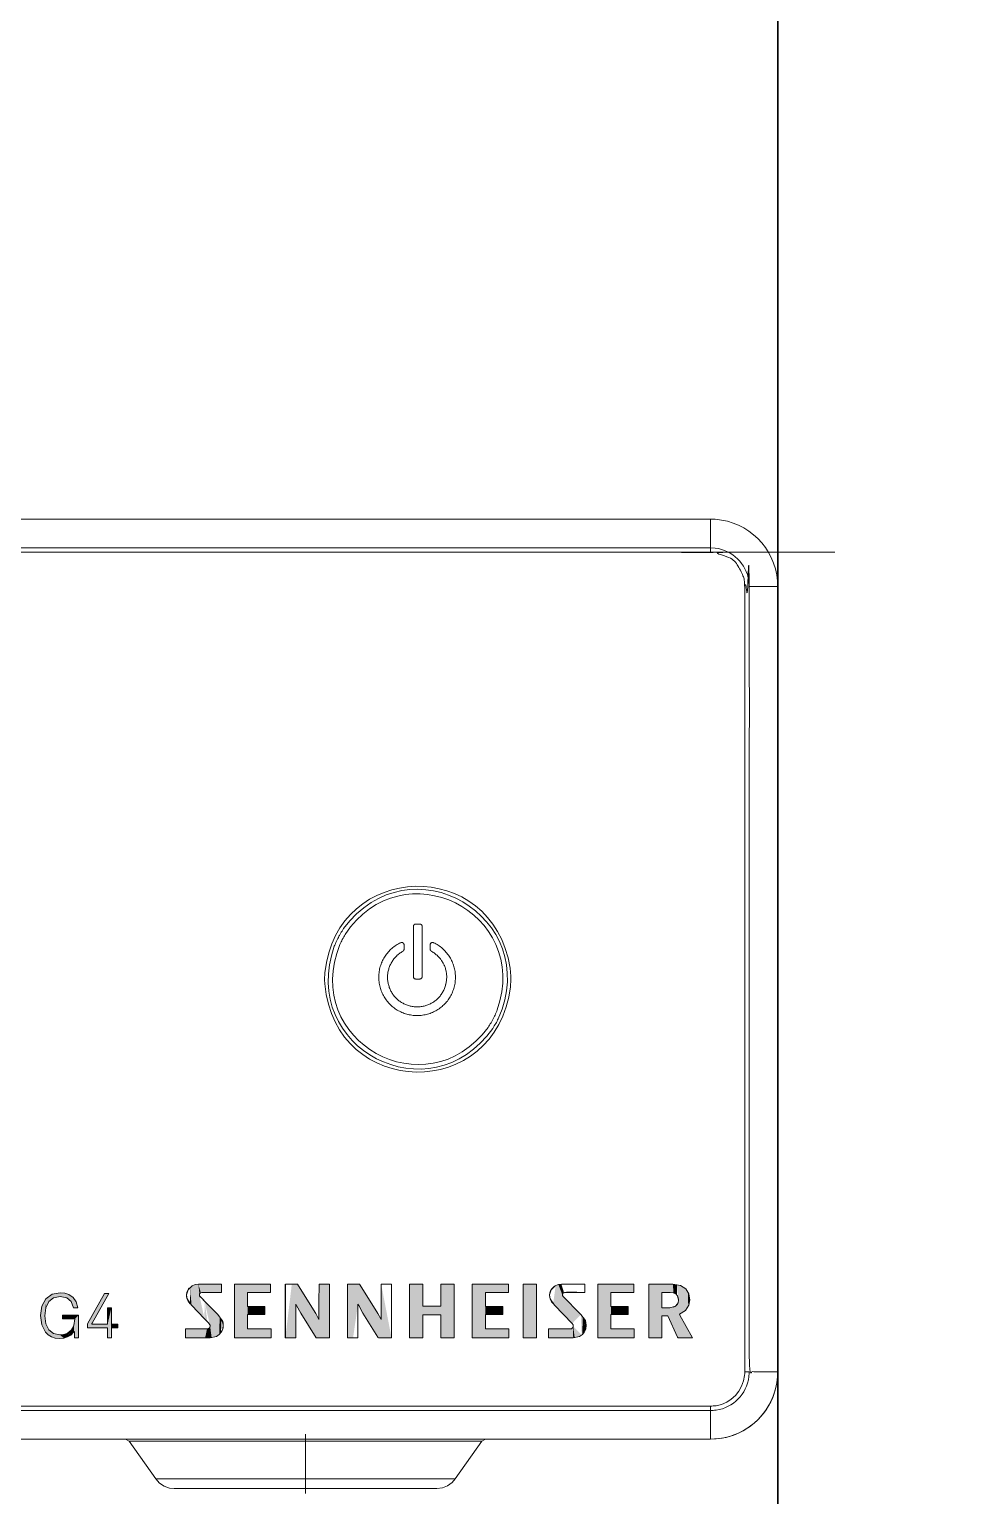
# Model space of a CAD drawing. Header units: millimetres. Extents: x -12727 to 3737, y -1743 to 2772.
# Drawn here: x 802.5 to 843.7, y 723.3 to 788.6 of the extents above; entities that cross this region are included whole.
import ezdxf
from ezdxf.enums import TextEntityAlignment as Align

# ---------------------------------------------------------------- set-up
doc = ezdxf.new("R2010")
doc.units = ezdxf.units.MM
doc.layers.get('0').update_dxf_attribs({"lineweight": 5})
doc.layers.add('-0', color=7, linetype='Continuous', lineweight=5)
doc.layers.add('Racks and units', color=7, linetype='Continuous', lineweight=5)
doc.styles.add('AMS_text_scale', font='GOST.TTF', dxfattribs={"width": 0.9})

# ---------------------------------------------------------------- blocks, each defined once
blk = doc.blocks.new('*U62')
at = {"layer": 'Racks and units', "lineweight": 30}
blk.add_lwpolyline([(33.35, 1570.286), (518.35, 1570.286), (518.35, 147.886), (33.35, 147.886)], close=True, dxfattribs=at)
at = {"layer": 'Racks and units', "style": 'AMS_text_scale'}
for tag, height, p in [('RACK_NAME', 40, (275.85, 1820.1)), ('RACK_DIMS', 30, (275.85, 1744.809)), ('RACK_ROOM', 30, (277.397, 1676.977))]:
    blk.add_attdef(tag, text='', height=height, dxfattribs=at).set_placement(p, align=Align.MIDDLE_CENTER)
blk = doc.blocks.new('SENHEIZERew_300_G4-Base')
at = {"layer": '-0', "lineweight": 15, "transparency": 33554687}
for points in [[(179.049, 5.384), (178.774, 5.179), (178.774, 4.788), (178.905, 5.059), (179.123, 5.232), (179.416, 5.292), (179.706, 5.232), (179.907, 5.063), (180.013, 4.781), (180.196, 4.781), (180.125, 5.045), (179.991, 5.247), (179.797, 5.38), (179.618, 5.437), (179.416, 5.454)], [(180.626, 3.895), (180.626, 3.941), (181.396, 5.423), (180.838, 4.103), (180.828, 4.082), (180.828, 4.071), (180.831, 4.065), (180.834, 4.057), (180.842, 4.054), (181.498, 3.895)], [(185.05, 5.415), (185.043, 5.363), (185.046, 5.299), (185.05, 5.267), (185.06, 5.469)], [(185.375, 5.804), (185.315, 5.775), (185.262, 5.744), (185.216, 5.708), (185.265, 4.897), (185.844, 4.29), (185.435, 5.821)], [(185.537, 5.839), (185.501, 5.835), (185.466, 5.829), (185.435, 5.822), (185.844, 4.29), (185.622, 5.338), (185.618, 5.36), (185.622, 5.384), (185.572, 5.839)], [(185.622, 5.384), (185.629, 5.405), (185.643, 5.427), (185.66, 5.444), (185.682, 5.458), (185.572, 5.839)], [(185.573, 5.839), (185.682, 5.458), (185.707, 5.465), (185.735, 5.469), (185.738, 5.469), (186.609, 5.469), (186.609, 5.839)], [(187.77, 5.469), (188.793, 5.469), (188.793, 5.839), (187.181, 5.839), (187.77, 3.842), (187.77, 4.485), (187.77, 4.844)], [(187.77, 3.842), (187.181, 5.839), (187.181, 3.44), (188.811, 3.44), (188.811, 3.842)], [(189.739, 5.839), (189.911, 4.939), (189.915, 4.939), (189.915, 4.943), (189.919, 4.943), (189.919, 4.939), (189.962, 4.858), (190.028, 4.731), (189.993, 5.839)], [(189.791, 3.44), (189.869, 3.44), (189.894, 3.44), (189.908, 3.44), (189.911, 3.44), (189.911, 4.94), (189.739, 5.839)], [(190.808, 4.534), (189.992, 5.839), (190.028, 4.731), (190.067, 4.657), (190.137, 4.544)], [(190.952, 5.839), (190.952, 5.835), (190.948, 5.084), (190.948, 4.576), (190.948, 4.389), (190.948, 4.304), (190.948, 4.279), (190.948, 4.269), (190.948, 4.265), (190.945, 4.262), (190.825, 3.44), (191.414, 3.44), (191.414, 3.444), (191.414, 5.839)], [(192.218, 5.839), (192.218, 3.443), (192.222, 3.44), (192.226, 3.44), (192.222, 5.839)], [(192.222, 5.839), (192.225, 3.44), (192.233, 3.44), (192.258, 3.44), (192.313, 3.44), (192.47, 3.44), (192.685, 4.939), (192.688, 4.943), (192.691, 4.939), (192.734, 4.858), (192.762, 5.839)], [(192.797, 4.731), (192.839, 4.657), (193.577, 4.534), (192.762, 5.839), (192.734, 4.859)], [(192.84, 4.657), (193.577, 4.534), (193.63, 4.446), (193.718, 4.262), (193.721, 4.266), (193.721, 5.839), (194.184, 3.44), (193.594, 3.44), (193.594, 3.444), (192.907, 4.544)], [(196.978, 5.843), (196.978, 3.443), (196.385, 4.466), (195.577, 4.466), (195.577, 3.443), (194.991, 3.443), (194.991, 5.843), (195.577, 5.843), (195.577, 4.859), (196.385, 4.859), (196.385, 5.843)], [(198.371, 5.469), (199.394, 5.469), (199.394, 5.839), (197.782, 5.839), (198.371, 3.842), (198.371, 4.485), (198.371, 4.844)], [(198.371, 3.842), (197.782, 5.839), (197.782, 3.44), (199.415, 3.44), (199.415, 3.842)], [(201.232, 5.415), (201.229, 5.363), (201.232, 5.299), (201.232, 5.267), (201.246, 5.469)], [(202.234, 4.079), (201.829, 5.292), (201.815, 5.313), (201.804, 5.338), (201.62, 5.822), (201.588, 5.814), (201.556, 5.804), (201.5, 5.779), (201.451, 4.897)], [(201.687, 5.836), (201.652, 5.828), (201.62, 5.821), (201.804, 5.338), (201.804, 5.359), (201.723, 5.839)], [(201.723, 5.839), (201.804, 5.359), (201.807, 5.383), (201.814, 5.405), (201.828, 5.426), (201.846, 5.444), (201.867, 5.458), (201.754, 5.839)], [(203.963, 5.469), (204.986, 5.469), (204.986, 5.839), (203.374, 5.839), (203.963, 3.842), (203.963, 4.485), (203.963, 4.844)], [(203.963, 3.842), (203.374, 5.839), (203.374, 3.44), (205.004, 3.44), (205.004, 3.842)], [(205.649, 5.839), (205.649, 3.44), (205.653, 3.44), (205.666, 3.44), (205.699, 3.44), (205.8, 3.44), (206.234, 3.44), (206.157, 5.839)], [(206.234, 3.44), (206.234, 3.444), (206.234, 3.45), (206.234, 3.515), (206.234, 3.627), (206.234, 3.934), (206.157, 5.839)], [(206.718, 5.839), (206.71, 5.839), (206.693, 5.839), (206.636, 5.839), (206.506, 5.839), (206.157, 5.839), (206.235, 3.934), (206.235, 4.424), (206.235, 5.469), (206.601, 5.469), (206.658, 5.465), (206.707, 5.458), (206.753, 5.444), (206.721, 5.839)], [(206.234, 4.424), (206.492, 4.424), (206.954, 3.444), (206.703, 4.798), (206.65, 4.792), (206.595, 4.787), (206.234, 4.787), (206.234, 5.469)], [(206.753, 5.444), (206.796, 5.43), (206.817, 5.415), (206.817, 5.835), (206.721, 5.839)], [(206.816, 5.415), (206.838, 5.401), (206.859, 5.387), (206.876, 5.37), (206.894, 5.353), (206.908, 5.335), (206.901, 5.825), (206.816, 5.836)], [(207.017, 4.495), (207.054, 4.509), (207.088, 4.523), (207.127, 5.754), (207.06, 5.783)], [(207.088, 4.523), (207.124, 4.54), (207.155, 4.559), (207.215, 4.6), (207.264, 4.647), (207.314, 4.696), (207.353, 4.749), (207.388, 4.801), (207.405, 4.837), (207.402, 5.486), (207.371, 5.535), (207.335, 5.586), (207.297, 5.631), (207.243, 5.677), (207.191, 5.716), (207.127, 5.754)], [(207.406, 4.837), (207.423, 4.869), (207.449, 4.94), (207.449, 5.373), (207.427, 5.43), (207.402, 5.486)], [(207.448, 4.939), (207.465, 5.007), (207.465, 5.299), (207.456, 5.338), (207.448, 5.374)], [(207.466, 5.007), (207.476, 5.077), (207.48, 5.144), (207.476, 5.222), (207.466, 5.299)], [(179.582, 3.43), (179.402, 3.574), (179.12, 3.631), (178.905, 3.8), (178.774, 4.068), (178.728, 4.431), (178.774, 5.179), (178.601, 4.855), (178.764, 3.697), (178.884, 3.578), (179.028, 3.486), (179.198, 3.433), (179.388, 3.412)], [(181.529, 3.779), (181.699, 4.788), (181.529, 4.054), (180.852, 4.054), (180.841, 4.054), (181.498, 3.895), (181.529, 3.895), (181.529, 3.849)], [(181.53, 4.788), (181.53, 4.735), (181.53, 4.65), (181.53, 4.421), (181.53, 4.111), (181.53, 4.054), (181.699, 4.788)], [(181.53, 3.779), (181.53, 3.469), (181.53, 3.447), (181.582, 3.447), (181.653, 3.447), (181.699, 4.787)], [(206.975, 5.102), (206.972, 5.073), (206.965, 5.046), (206.954, 5.013), (206.954, 3.44), (207.592, 3.44), (207.018, 4.495), (206.975, 5.13)], [(179.536, 4.449), (179.512, 4.332), (179.512, 4.29), (179.561, 4.29), (179.656, 4.29), (180.073, 4.29), (180.224, 4.449)], [(179.9, 3.782), (179.741, 3.482), (179.883, 3.571), (180.005, 3.701), (180.02, 3.719), (180.037, 3.726), (180.023, 3.994)], [(180.024, 3.994), (180.038, 3.726), (180.044, 3.722), (180.051, 3.719), (180.055, 3.716), (180.058, 3.701), (180.058, 3.651), (180.058, 3.574), (180.058, 3.465), (180.058, 3.447), (180.073, 4.29)], [(180.072, 4.29), (180.058, 3.448), (180.224, 3.448), (180.224, 3.479), (180.224, 3.542), (180.224, 3.687), (180.224, 4.396), (180.224, 4.449)], [(181.72, 4.054), (181.699, 4.054), (181.699, 3.895), (181.974, 3.895), (181.84, 4.054)], [(181.932, 4.054), (181.84, 4.054), (181.974, 3.895), (181.984, 3.895), (181.984, 3.944), (181.984, 4.011), (181.984, 4.054)], [(186.098, 3.948), (186.088, 3.92), (186.091, 3.44), (186.094, 3.44), (186.165, 3.447), (186.098, 3.962)], [(186.359, 3.5), (186.419, 3.532), (186.471, 3.57), (186.5, 3.592), (186.525, 4.385), (186.483, 4.435), (186.436, 4.484)], [(186.5, 3.592), (186.525, 3.616), (186.553, 3.649), (186.581, 3.683), (186.61, 4.273), (186.574, 4.329), (186.525, 4.386)], [(186.669, 3.881), (186.68, 3.941), (186.683, 4.004), (186.68, 4.043), (186.677, 4.083), (186.669, 4.128)], [(190.825, 3.44), (190.945, 4.263), (190.924, 4.315), (190.885, 4.396), (190.857, 4.445)], [(202.283, 3.948), (202.273, 3.92), (202.28, 3.44), (202.347, 3.447), (202.283, 3.962)], [(202.658, 3.57), (202.682, 3.592), (202.71, 4.386), (202.668, 4.435), (202.618, 4.485)], [(202.682, 3.592), (202.707, 3.616), (202.739, 3.649), (202.766, 3.683), (202.795, 4.273), (202.757, 4.329), (202.71, 4.386)], [(202.767, 3.684), (202.791, 3.722), (202.819, 3.772), (202.837, 3.825), (202.855, 3.881), (202.855, 4.128), (202.841, 4.178), (202.823, 4.224), (202.795, 4.272)], [(202.855, 3.881), (202.862, 3.941), (202.866, 4.004), (202.866, 4.043), (202.862, 4.083), (202.855, 4.128)], [(179.723, 3.644), (179.568, 3.592), (179.402, 3.574), (179.582, 3.43), (179.74, 3.482), (179.899, 3.783)], [(184.994, 3.842), (184.994, 3.44), (185.516, 3.44), (185.876, 3.44), (185.957, 3.842)], [(185.992, 3.846), (185.96, 3.842), (185.957, 3.842), (185.875, 3.44), (186.009, 3.44), (186.066, 3.44), (186.024, 3.856)], [(186.073, 3.891), (186.052, 3.871), (186.024, 3.856), (186.066, 3.44), (186.084, 3.44), (186.09, 3.44), (186.087, 3.92)], [(202.259, 3.891), (202.234, 3.871), (202.209, 3.856), (202.177, 3.846), (202.146, 3.842), (201.179, 3.44), (202.28, 3.44), (202.273, 3.92)], [(201.179, 3.842), (201.179, 3.545), (201.179, 3.479), (201.179, 3.454), (201.179, 3.447), (201.179, 3.444), (201.179, 3.44), (202.146, 3.842)]]:
    blk.add_hatch(color=253, dxfattribs=at).paths.add_polyline_path(points)
h = blk.add_hatch(color=253, dxfattribs=at)
h.paths.add_polyline_path([(185.844, 4.29), (185.978, 4.153), (185.851, 5.084)], flags=0)
h.paths.add_polyline_path([(185.628, 5.313), (185.622, 5.339)], flags=0)
h = blk.add_hatch(color=253, dxfattribs=at)
h.paths.add_polyline_path([(189.559, 5.839), (189.492, 5.839), (189.463, 5.839), (189.453, 5.839), (189.45, 5.839), (189.45, 5.835)], flags=0)
h.paths.add_polyline_path([(189.45, 3.443), (189.45, 3.44), (189.791, 3.44), (189.739, 5.839)], flags=0)
h = blk.add_hatch(color=253, dxfattribs=at)
h.paths.add_polyline_path([(193.721, 5.839), (194.184, 3.44), (194.184, 3.444)], flags=0)
h.paths.add_polyline_path([(194.184, 5.835), (194.184, 5.839)], flags=0)
h = blk.add_hatch(color=253, dxfattribs=at)
h.paths.add_polyline_path([(201.754, 5.839), (201.867, 5.458), (201.892, 5.465)], flags=0)
h.paths.add_polyline_path([(202.791, 5.469), (202.795, 5.469), (202.795, 5.472)], flags=0)
h.paths.add_polyline_path([(202.795, 5.835), (202.795, 5.839)], flags=0)
h = blk.add_hatch(color=253, dxfattribs=at)
h.paths.add_polyline_path([(202.619, 4.484), (201.828, 5.292), (202.234, 4.079)], flags=0)
h.paths.add_polyline_path([(202.283, 3.962), (202.347, 3.447), (202.414, 3.457), (202.481, 3.475), (202.545, 3.5), (202.601, 3.531), (202.657, 3.571)], flags=0)
h = blk.add_hatch(color=253, dxfattribs=at)
h.paths.add_polyline_path([(205.646, 5.839), (205.646, 5.835)], flags=0)
h.paths.add_polyline_path([(205.646, 5.218), (205.646, 3.44), (205.649, 3.44), (205.649, 5.839)], flags=0)
h = blk.add_hatch(color=253, dxfattribs=at)
h.paths.add_polyline_path([(206.908, 5.335), (206.923, 5.31)], flags=0)
h.paths.add_polyline_path([(206.976, 5.13), (207.018, 4.495), (207.06, 5.782), (206.983, 5.807), (206.901, 5.825)], flags=0)
h = blk.add_hatch(color=253, dxfattribs=at)
h.paths.add_polyline_path([(181.653, 3.447), (181.699, 3.447), (181.699, 3.493)], flags=0)
h.paths.add_polyline_path([(181.699, 4.735), (181.699, 4.789)], flags=0)
h = blk.add_hatch(color=253, dxfattribs=at)
h.paths.add_polyline_path([(185.978, 4.152), (186.02, 4.107)], flags=0)
h.paths.add_polyline_path([(186.098, 3.962), (186.165, 3.447), (186.228, 3.458), (186.296, 3.475), (186.359, 3.5), (186.437, 4.484), (185.851, 5.084)], flags=0)
h = blk.add_hatch(color=253, dxfattribs=at)
h.paths.add_polyline_path([(192.469, 3.44), (192.677, 3.44), (192.684, 3.44), (192.684, 3.444)], flags=0)
h.paths.add_polyline_path([(192.684, 3.832), (192.684, 4.94)], flags=0)
h = blk.add_hatch(color=253, dxfattribs=at)
h.paths.add_polyline_path([(206.937, 4.971), (206.926, 4.95)], flags=0)
h.paths.add_polyline_path([(206.753, 4.812), (206.704, 4.798), (206.954, 3.444), (206.954, 3.44), (206.954, 5.013)], flags=0)
at = {"layer": '-0', "color": 253, "lineweight": 15, "transparency": 33554687}
for points in [[(2.3, -1.072), (2.085, -1.065, -0.369269), (-0.691, 1.676), (-0.702, 1.927), (-0.702, 36.926), (-0.691, 37.141, -0.369472), (2.05, 39.918), (2.3, 39.928), (208.401, 39.928), (208.616, 39.921, -0.368912), (211.389, 37.177), (211.399, 36.926), (211.399, 1.927), (211.393, 1.711, -0.368809), (208.651, -1.062), (208.401, -1.072), (2.3, -1.072), (2.053, -1.061), (1.899, -1.047, -0.27784), (-0.515, 0.889), (-0.592, 1.126), (-0.585, 1.126)], [(211.399, 36.926), (210.126, 36.926), (210.108, 37.177, 0.337287), (208.612, 38.637), (208.401, 38.651), (208.401, 39.928)], [(2.3, -1.072), (2.3, 0.201), (2.089, 0.215, -0.337788), (0.593, 1.68), (0.575, 1.927), (0.575, 36.926), (0.589, 37.141, -0.336941), (2.05, 38.633), (2.3, 38.651), (208.401, 38.651), (208.401, 38.453)], [(208.644, -1.061), (208.895, -1.033, 0.276894), (211.244, 0.974), (211.29, 1.126)]]:
    blk.add_lwpolyline(points, format="xyb", dxfattribs=at)
for points in [[(210.126, 1.927), (209.928, 1.927), (209.928, 36.926)], [(195.161, 21.799), (195.164, 21.809)], [(195.161, 21.792), (195.161, 21.799)], [(195.161, 21.781), (195.161, 21.792)], [(195.161, 19.537), (195.161, 21.781)], [(195.164, 21.816), (195.168, 21.823)], [(195.164, 21.809), (195.164, 21.817)], [(195.168, 21.823), (195.172, 21.831)], [(195.172, 21.83), (195.175, 21.838)], [(195.175, 21.838), (195.179, 21.844)], [(195.179, 21.845), (195.182, 21.852)], [(195.182, 21.852), (195.189, 21.855)], [(195.189, 21.855), (195.196, 21.862)], [(195.196, 21.862), (195.2, 21.866)], [(195.2, 21.866), (195.207, 21.869)], [(195.207, 21.869), (195.214, 21.873)], [(195.214, 21.873), (195.221, 21.876)], [(195.221, 21.876), (195.228, 21.88)], [(195.228, 21.88), (195.238, 21.88)], [(195.238, 21.88), (195.245, 21.883)], [(195.245, 21.883), (195.253, 21.883)], [(195.253, 21.883), (195.263, 21.883)], [(195.263, 21.883), (195.443, 21.883)], [(195.443, 21.883), (195.45, 21.883)], [(195.45, 21.883), (195.46, 21.883)], [(195.461, 21.883), (195.467, 21.88)], [(195.468, 21.88), (195.475, 21.88)], [(195.475, 21.88), (195.482, 21.876)], [(195.482, 21.876), (195.489, 21.873)], [(195.489, 21.873), (195.496, 21.869)], [(195.496, 21.869), (195.503, 21.866)], [(195.503, 21.866), (195.51, 21.862)], [(195.51, 21.862), (195.514, 21.855)], [(195.514, 21.855), (195.521, 21.852)], [(195.521, 21.852), (195.524, 21.844)], [(195.524, 21.845), (195.532, 21.837)], [(195.531, 21.838), (195.535, 21.83)], [(195.535, 21.83), (195.538, 21.823)], [(195.538, 21.823), (195.542, 21.816)], [(195.542, 21.816), (195.542, 21.809)], [(195.542, 21.809), (195.545, 21.799)], [(195.545, 21.799), (195.545, 21.791)], [(195.545, 21.792), (195.545, 21.781)], [(195.545, 21.781), (195.545, 19.537)], [(194.339, 20.906), (194.385, 20.938)], [(194.385, 20.938), (194.438, 20.97)], [(194.438, 20.97), (194.487, 20.998)], [(194.487, 20.998), (194.54, 21.026)], [(194.54, 21.026), (194.593, 21.054)], [(194.593, 21.054), (194.603, 21.058)], [(194.603, 21.058), (194.614, 21.062)], [(194.614, 21.061), (194.624, 21.065)], [(194.625, 21.065), (194.632, 21.065)], [(194.632, 21.065), (194.642, 21.065)], [(194.642, 21.065), (194.653, 21.065)], [(194.653, 21.065), (194.663, 21.061)], [(194.663, 21.061), (194.67, 21.058)], [(194.67, 21.058), (194.681, 21.054)], [(194.681, 21.054), (194.691, 21.047)], [(194.692, 21.047), (194.699, 21.04)], [(194.699, 21.04), (194.709, 21.033)], [(194.709, 21.033), (194.717, 21.026)], [(194.716, 21.026), (194.724, 21.019)], [(194.723, 21.019), (194.727, 21.012)], [(194.727, 21.012), (194.734, 21.002)], [(194.734, 21.001), (194.738, 20.994)], [(194.738, 20.994), (194.738, 20.984)], [(194.738, 20.984), (194.741, 20.973)], [(194.741, 20.973), (194.741, 20.963)], [(194.741, 20.963), (194.741, 20.758)], [(195.909, 20.973), (195.912, 20.984)], [(195.909, 20.963), (195.909, 20.973)], [(195.909, 20.758), (195.909, 20.963)], [(195.912, 20.994), (195.916, 21.001)], [(195.912, 20.984), (195.912, 20.994)], [(195.916, 21.001), (195.923, 21.012)], [(195.923, 21.012), (195.927, 21.019)], [(195.926, 21.019), (195.934, 21.026)], [(195.933, 21.026), (195.941, 21.033)], [(195.94, 21.033), (195.947, 21.041)], [(195.948, 21.04), (195.958, 21.047)], [(195.958, 21.047), (195.969, 21.054)], [(195.969, 21.054), (195.979, 21.058)], [(195.979, 21.058), (195.987, 21.062)], [(195.986, 21.061), (195.997, 21.065)], [(195.997, 21.065), (196.007, 21.065)], [(196.007, 21.065), (196.015, 21.065)], [(196.014, 21.065), (196.025, 21.065)], [(196.025, 21.065), (196.036, 21.061)], [(196.036, 21.061), (196.046, 21.058)], [(196.046, 21.058), (196.057, 21.054)], [(196.057, 21.054), (196.11, 21.026)], [(196.11, 21.026), (196.163, 20.998)], [(196.163, 20.998), (196.212, 20.97)], [(196.212, 20.97), (196.262, 20.938)], [(196.261, 20.938), (196.311, 20.906)], [(193.76, 20.208), (193.785, 20.257)], [(193.785, 20.257), (193.809, 20.31)], [(193.81, 20.31), (193.838, 20.36)], [(193.838, 20.359), (193.866, 20.405)], [(193.866, 20.405), (193.898, 20.455)], [(193.898, 20.455), (193.93, 20.5)], [(193.93, 20.501), (193.965, 20.546)], [(193.965, 20.546), (194, 20.589)], [(194, 20.589), (194.036, 20.635)], [(194.035, 20.635), (194.074, 20.677)], [(194.074, 20.677), (194.113, 20.719)], [(194.113, 20.719), (194.155, 20.758)], [(194.155, 20.758), (194.201, 20.797)], [(194.201, 20.797), (194.244, 20.835)], [(194.237, 20.257), (194.212, 20.222)], [(194.261, 20.292), (194.237, 20.257)], [(194.244, 20.836), (194.289, 20.871)], [(194.286, 20.328), (194.262, 20.292)], [(194.314, 20.363), (194.286, 20.327)], [(194.29, 20.871), (194.339, 20.906)], [(194.342, 20.395), (194.314, 20.363)], [(194.374, 20.427), (194.342, 20.395)], [(194.402, 20.458), (194.374, 20.426)], [(194.434, 20.49), (194.402, 20.458)], [(194.469, 20.518), (194.434, 20.49)], [(194.501, 20.546), (194.469, 20.518)], [(194.536, 20.571), (194.501, 20.547)], [(194.572, 20.596), (194.536, 20.571)], [(194.61, 20.62), (194.572, 20.596)], [(194.646, 20.645), (194.61, 20.621)], [(194.684, 20.666), (194.646, 20.645)], [(194.688, 20.67), (194.684, 20.666)], [(194.695, 20.673), (194.688, 20.67)], [(194.699, 20.677), (194.695, 20.673)], [(194.702, 20.68), (194.699, 20.677)], [(194.706, 20.684), (194.702, 20.68)], [(194.709, 20.687), (194.706, 20.684)], [(194.713, 20.691), (194.709, 20.687)], [(194.716, 20.695), (194.713, 20.691)], [(194.72, 20.702), (194.716, 20.694)], [(194.723, 20.705), (194.72, 20.702)], [(194.727, 20.712), (194.723, 20.705)], [(194.73, 20.716), (194.727, 20.712)], [(194.734, 20.719), (194.73, 20.715)], [(194.738, 20.73), (194.734, 20.726)], [(194.734, 20.726), (194.734, 20.719)], [(194.741, 20.747), (194.737, 20.74)], [(194.738, 20.74), (194.738, 20.737)], [(194.738, 20.737), (194.738, 20.73)], [(194.741, 20.758), (194.741, 20.751)], [(194.741, 20.751), (194.741, 20.747)], [(195.909, 20.751), (195.909, 20.758)], [(195.909, 20.747), (195.909, 20.751)], [(195.912, 20.74), (195.909, 20.748)], [(195.912, 20.737), (195.912, 20.741)], [(195.912, 20.73), (195.912, 20.737)], [(195.916, 20.726), (195.912, 20.73)], [(195.916, 20.719), (195.916, 20.726)], [(195.919, 20.716), (195.916, 20.719)], [(195.923, 20.712), (195.919, 20.716)], [(195.926, 20.705), (195.923, 20.712)], [(195.93, 20.702), (195.926, 20.705)], [(195.933, 20.695), (195.93, 20.702)], [(195.937, 20.691), (195.933, 20.695)], [(195.94, 20.687), (195.937, 20.691)], [(195.944, 20.684), (195.94, 20.688)], [(195.948, 20.68), (195.944, 20.684)], [(195.951, 20.677), (195.947, 20.681)], [(195.955, 20.673), (195.951, 20.677)], [(195.962, 20.67), (195.954, 20.674)], [(195.965, 20.666), (195.961, 20.67)], [(196.004, 20.645), (195.965, 20.667)], [(196.039, 20.62), (196.004, 20.645)], [(196.078, 20.596), (196.04, 20.62)], [(196.113, 20.571), (196.078, 20.595)], [(196.149, 20.546), (196.113, 20.571)], [(196.18, 20.518), (196.149, 20.546)], [(196.216, 20.49), (196.18, 20.518)], [(196.247, 20.458), (196.216, 20.49)], [(196.276, 20.427), (196.248, 20.458)], [(196.307, 20.395), (196.275, 20.426)], [(196.336, 20.363), (196.308, 20.395)], [(196.311, 20.906), (196.361, 20.871)], [(196.364, 20.328), (196.336, 20.363)], [(196.36, 20.871), (196.406, 20.835)], [(196.388, 20.292), (196.364, 20.328)], [(196.413, 20.257), (196.389, 20.293)], [(196.406, 20.836), (196.448, 20.796)], [(196.438, 20.222), (196.413, 20.257)], [(196.448, 20.797), (196.491, 20.758)], [(196.491, 20.758), (196.533, 20.72)], [(196.533, 20.719), (196.572, 20.677)], [(196.572, 20.677), (196.61, 20.635)], [(196.611, 20.635), (196.649, 20.589)], [(196.65, 20.589), (196.685, 20.547)], [(196.685, 20.546), (196.717, 20.501)], [(196.717, 20.501), (196.748, 20.455)], [(196.748, 20.455), (196.78, 20.405)], [(196.78, 20.405), (196.808, 20.359)], [(196.808, 20.359), (196.836, 20.31)], [(196.836, 20.31), (196.861, 20.257)], [(196.861, 20.257), (196.886, 20.208)], [(193.616, 19.601), (193.619, 19.657)], [(193.619, 19.657), (193.627, 19.714)], [(193.626, 19.714), (193.634, 19.774)], [(193.633, 19.774), (193.644, 19.83)], [(193.644, 19.83), (193.654, 19.886)], [(193.654, 19.887), (193.668, 19.939)], [(193.669, 19.94), (193.683, 19.996)], [(193.683, 19.996), (193.7, 20.049)], [(193.7, 20.049), (193.718, 20.101)], [(193.718, 20.102), (193.739, 20.154)], [(193.739, 20.155), (193.761, 20.207)], [(194.007, 19.619), (194.003, 19.573)], [(194.014, 19.661), (194.007, 19.619)], [(194.018, 19.703), (194.014, 19.661)], [(194.025, 19.746), (194.018, 19.703)], [(194.035, 19.788), (194.025, 19.746)], [(194.043, 19.83), (194.035, 19.788)], [(194.057, 19.873), (194.043, 19.83)], [(194.067, 19.911), (194.057, 19.872)], [(194.081, 19.954), (194.067, 19.911)], [(194.095, 19.993), (194.081, 19.954)], [(194.113, 20.031), (194.095, 19.992)], [(194.131, 20.074), (194.113, 20.032)], [(194.148, 20.109), (194.131, 20.073)], [(194.169, 20.148), (194.148, 20.109)], [(194.191, 20.187), (194.169, 20.148)], [(194.212, 20.222), (194.19, 20.186)], [(196.459, 20.187), (196.438, 20.222)], [(196.48, 20.148), (196.459, 20.186)], [(196.501, 20.109), (196.48, 20.147)], [(196.519, 20.074), (196.501, 20.109)], [(196.537, 20.031), (196.519, 20.073)], [(196.554, 19.993), (196.537, 20.031)], [(196.568, 19.954), (196.554, 19.992)], [(196.583, 19.911), (196.569, 19.954)], [(196.593, 19.873), (196.583, 19.911)], [(196.604, 19.83), (196.593, 19.872)], [(196.614, 19.788), (196.604, 19.83)], [(196.621, 19.746), (196.614, 19.788)], [(196.628, 19.703), (196.621, 19.745)], [(196.635, 19.661), (196.628, 19.703)], [(196.639, 19.619), (196.635, 19.661)], [(196.643, 19.573), (196.639, 19.618)], [(196.886, 20.208), (196.907, 20.154)], [(196.907, 20.155), (196.929, 20.102)], [(196.928, 20.102), (196.946, 20.049)], [(196.946, 20.049), (196.964, 19.996)], [(196.963, 19.996), (196.977, 19.94)], [(196.978, 19.94), (196.992, 19.886)], [(196.992, 19.887), (197.002, 19.83)], [(197.002, 19.83), (197.013, 19.774)], [(197.013, 19.774), (197.02, 19.714)], [(197.02, 19.714), (197.027, 19.658)], [(197.027, 19.657), (197.031, 19.601)], [(193.623, 19.368), (193.615, 19.424)], [(193.616, 19.541), (193.616, 19.601)], [(193.616, 19.484), (193.616, 19.541)], [(193.616, 19.424), (193.616, 19.484)], [(193.63, 19.308), (193.622, 19.368)], [(193.637, 19.252), (193.629, 19.308)], [(193.647, 19.192), (193.637, 19.252)], [(193.662, 19.135), (193.647, 19.191)], [(193.676, 19.075), (193.662, 19.135)], [(193.69, 19.019), (193.676, 19.075)], [(193.707, 18.962), (193.69, 19.019)], [(193.728, 18.906), (193.707, 18.962)], [(194.004, 19.573), (194.004, 19.53)], [(194.004, 19.53), (194.004, 19.488)], [(194.004, 19.488), (194.004, 19.442)], [(194.004, 19.442), (194.007, 19.4)], [(194.007, 19.4), (194.015, 19.358)], [(194.014, 19.358), (194.018, 19.312)], [(194.018, 19.312), (194.028, 19.27)], [(194.028, 19.269), (194.036, 19.227)], [(194.035, 19.227), (194.046, 19.185)], [(194.046, 19.185), (194.06, 19.139)], [(194.06, 19.139), (194.071, 19.097)], [(194.071, 19.097), (194.085, 19.054)], [(194.085, 19.054), (194.103, 19.012)], [(194.102, 19.012), (194.12, 18.973)], [(194.12, 18.973), (194.138, 18.935)], [(195.161, 19.53), (195.161, 19.538)], [(195.161, 19.52), (195.161, 19.53)], [(195.164, 19.513), (195.161, 19.519)], [(195.164, 19.502), (195.164, 19.513)], [(195.168, 19.495), (195.164, 19.502)], [(195.172, 19.488), (195.168, 19.495)], [(195.175, 19.481), (195.171, 19.488)], [(195.179, 19.474), (195.175, 19.481)], [(195.182, 19.47), (195.178, 19.474)], [(195.189, 19.463), (195.182, 19.47)], [(195.196, 19.46), (195.189, 19.464)], [(195.2, 19.453), (195.196, 19.459)], [(195.207, 19.449), (195.199, 19.453)], [(195.214, 19.446), (195.206, 19.449)], [(195.221, 19.442), (195.213, 19.446)], [(195.228, 19.442), (195.22, 19.442)], [(195.238, 19.439), (195.228, 19.442)], [(195.245, 19.439), (195.238, 19.439)], [(195.253, 19.435), (195.245, 19.439)], [(195.263, 19.435), (195.253, 19.435)], [(195.443, 19.435), (195.263, 19.435)], [(195.45, 19.435), (195.443, 19.435)], [(195.461, 19.439), (195.45, 19.435)], [(195.468, 19.439), (195.46, 19.439)], [(195.475, 19.442), (195.467, 19.439)], [(195.482, 19.442), (195.475, 19.442)], [(195.489, 19.446), (195.482, 19.442)], [(195.496, 19.449), (195.489, 19.446)], [(195.503, 19.453), (195.496, 19.449)], [(195.51, 19.46), (195.503, 19.452)], [(195.514, 19.463), (195.51, 19.46)], [(195.521, 19.47), (195.513, 19.463)], [(195.524, 19.474), (195.521, 19.47)], [(195.531, 19.481), (195.524, 19.474)], [(195.535, 19.488), (195.531, 19.481)], [(195.538, 19.495), (195.535, 19.488)], [(195.542, 19.502), (195.538, 19.495)], [(195.545, 19.52), (195.542, 19.512)], [(195.542, 19.513), (195.542, 19.502)], [(195.545, 19.537), (195.545, 19.53)], [(195.545, 19.53), (195.545, 19.52)], [(196.508, 18.934), (196.526, 18.973)], [(196.526, 18.973), (196.544, 19.011)], [(196.544, 19.012), (196.558, 19.054)], [(196.558, 19.054), (196.572, 19.096)], [(196.572, 19.097), (196.586, 19.139)], [(196.586, 19.139), (196.596, 19.185)], [(196.597, 19.185), (196.607, 19.227)], [(196.607, 19.227), (196.618, 19.269)], [(196.618, 19.269), (196.625, 19.311)], [(196.625, 19.312), (196.632, 19.358)], [(196.632, 19.358), (196.636, 19.4)], [(196.635, 19.4), (196.639, 19.442)], [(196.639, 19.442), (196.643, 19.488)], [(196.643, 19.53), (196.643, 19.573)], [(196.643, 19.488), (196.643, 19.53)], [(196.942, 18.962), (196.921, 18.906)], [(196.96, 19.019), (196.942, 18.963)], [(196.974, 19.075), (196.96, 19.019)], [(196.988, 19.135), (196.974, 19.075)], [(197.002, 19.192), (196.988, 19.136)], [(197.013, 19.252), (197.003, 19.192)], [(197.02, 19.308), (197.013, 19.252)], [(197.027, 19.368), (197.02, 19.308)], [(197.031, 19.424), (197.027, 19.368)], [(197.031, 19.601), (197.031, 19.541)], [(197.031, 19.541), (197.031, 19.485)], [(197.031, 19.484), (197.031, 19.425)], [(193.75, 18.853), (193.728, 18.906)], [(193.771, 18.8), (193.749, 18.853)], [(193.796, 18.747), (193.771, 18.8)], [(193.824, 18.698), (193.796, 18.747)], [(193.852, 18.645), (193.824, 18.697)], [(193.884, 18.595), (193.852, 18.645)], [(193.916, 18.55), (193.884, 18.595)], [(193.947, 18.5), (193.915, 18.55)], [(193.983, 18.454), (193.947, 18.5)], [(194.018, 18.412), (193.982, 18.454)], [(194.053, 18.37), (194.018, 18.412)], [(194.092, 18.327), (194.053, 18.37)], [(194.131, 18.289), (194.092, 18.327)], [(194.138, 18.934), (194.155, 18.895)], [(194.155, 18.895), (194.177, 18.856)], [(194.177, 18.857), (194.201, 18.818)], [(194.201, 18.818), (194.223, 18.782)], [(194.223, 18.782), (194.247, 18.747)], [(194.247, 18.747), (194.275, 18.712)], [(194.275, 18.712), (194.3, 18.676)], [(194.3, 18.677), (194.328, 18.645)], [(194.328, 18.645), (194.356, 18.613)], [(194.357, 18.613), (194.388, 18.581)], [(194.388, 18.581), (194.416, 18.553)], [(194.416, 18.553), (194.448, 18.525)], [(194.448, 18.525), (194.484, 18.497)], [(194.483, 18.497), (194.515, 18.469)], [(194.515, 18.469), (194.551, 18.444)], [(194.551, 18.444), (194.586, 18.419)], [(194.586, 18.419), (194.621, 18.395)], [(194.621, 18.394), (194.657, 18.373)], [(194.656, 18.373), (194.695, 18.352)], [(194.695, 18.352), (194.734, 18.334)], [(194.734, 18.334), (194.772, 18.313)], [(194.773, 18.313), (194.811, 18.299)], [(194.812, 18.299), (194.85, 18.281)], [(195.799, 18.282), (195.838, 18.299)], [(195.838, 18.299), (195.877, 18.313)], [(195.877, 18.313), (195.915, 18.335)], [(195.916, 18.334), (195.954, 18.352)], [(195.955, 18.352), (195.993, 18.373)], [(195.993, 18.373), (196.029, 18.395)], [(196.029, 18.394), (196.064, 18.419)], [(196.064, 18.419), (196.099, 18.443)], [(196.099, 18.444), (196.135, 18.468)], [(196.135, 18.469), (196.166, 18.497)], [(196.166, 18.497), (196.198, 18.525)], [(196.198, 18.525), (196.23, 18.553)], [(196.23, 18.553), (196.262, 18.581)], [(196.261, 18.581), (196.29, 18.613)], [(196.29, 18.613), (196.318, 18.645)], [(196.318, 18.645), (196.346, 18.677)], [(196.346, 18.677), (196.371, 18.712)], [(196.371, 18.712), (196.395, 18.747)], [(196.396, 18.747), (196.42, 18.783)], [(196.42, 18.782), (196.445, 18.818)], [(196.445, 18.818), (196.466, 18.856)], [(196.466, 18.857), (196.488, 18.895)], [(196.487, 18.895), (196.509, 18.934)], [(196.558, 18.327), (196.519, 18.289)], [(196.597, 18.37), (196.558, 18.328)], [(196.635, 18.412), (196.597, 18.37)], [(196.671, 18.454), (196.635, 18.412)], [(196.702, 18.5), (196.671, 18.454)], [(196.738, 18.55), (196.702, 18.5)], [(196.77, 18.595), (196.738, 18.55)], [(196.798, 18.645), (196.77, 18.595)], [(196.826, 18.698), (196.798, 18.644)], [(196.854, 18.747), (196.826, 18.698)], [(196.879, 18.8), (196.854, 18.747)], [(196.9, 18.853), (196.879, 18.8)], [(196.921, 18.906), (196.9, 18.853)], [(194.173, 18.25), (194.131, 18.288)], [(194.215, 18.211), (194.173, 18.249)], [(194.258, 18.176), (194.216, 18.211)], [(194.303, 18.144), (194.258, 18.176)], [(194.349, 18.109), (194.304, 18.144)], [(194.395, 18.077), (194.349, 18.109)], [(194.441, 18.049), (194.395, 18.077)], [(194.491, 18.02), (194.441, 18.049)], [(194.54, 17.996), (194.49, 18.02)], [(194.593, 17.971), (194.54, 17.996)], [(194.646, 17.946), (194.592, 17.971)], [(194.699, 17.925), (194.645, 17.947)], [(194.752, 17.904), (194.698, 17.926)], [(194.808, 17.886), (194.752, 17.904)], [(194.861, 17.869), (194.808, 17.887)], [(194.85, 18.282), (194.893, 18.267)], [(194.917, 17.855), (194.861, 17.869)], [(194.893, 18.267), (194.935, 18.253)], [(194.974, 17.844), (194.918, 17.854)], [(194.935, 18.253), (194.977, 18.239)], [(195.03, 17.834), (194.974, 17.844)], [(194.977, 18.239), (195.019, 18.229)], [(195.02, 18.229), (195.062, 18.221)], [(195.09, 17.823), (195.03, 17.833)], [(195.062, 18.222), (195.104, 18.211)], [(195.147, 17.816), (195.091, 17.823)], [(195.104, 18.211), (195.147, 18.207)], [(195.147, 18.207), (195.193, 18.2)], [(195.207, 17.812), (195.147, 17.816)], [(195.193, 18.2), (195.235, 18.197)], [(195.267, 17.809), (195.207, 17.812)], [(195.235, 18.197), (195.281, 18.197)], [(195.327, 17.809), (195.267, 17.809)], [(195.281, 18.197), (195.327, 18.193)], [(195.327, 18.193), (195.373, 18.197)], [(195.387, 17.809), (195.327, 17.809)], [(195.373, 18.197), (195.415, 18.197)], [(195.447, 17.812), (195.387, 17.809)], [(195.415, 18.197), (195.461, 18.201)], [(195.503, 17.816), (195.447, 17.812)], [(195.461, 18.2), (195.503, 18.207)], [(195.503, 18.207), (195.549, 18.211)], [(195.563, 17.823), (195.503, 17.815)], [(195.549, 18.211), (195.591, 18.221)], [(195.62, 17.834), (195.563, 17.823)], [(195.591, 18.222), (195.633, 18.229)], [(195.676, 17.844), (195.62, 17.834)], [(195.634, 18.229), (195.676, 18.239)], [(195.676, 18.239), (195.718, 18.253)], [(195.732, 17.855), (195.676, 17.844)], [(195.718, 18.253), (195.757, 18.267)], [(195.789, 17.869), (195.733, 17.855)], [(195.757, 18.267), (195.799, 18.282)], [(195.845, 17.886), (195.789, 17.869)], [(195.898, 17.904), (195.845, 17.886)], [(195.955, 17.925), (195.898, 17.904)], [(196.007, 17.946), (195.954, 17.925)], [(196.057, 17.971), (196.007, 17.947)], [(196.11, 17.996), (196.056, 17.971)], [(196.159, 18.02), (196.11, 17.996)], [(196.209, 18.049), (196.159, 18.021)], [(196.254, 18.077), (196.209, 18.049)], [(196.3, 18.109), (196.254, 18.077)], [(196.346, 18.144), (196.3, 18.108)], [(196.392, 18.176), (196.346, 18.144)], [(196.434, 18.211), (196.392, 18.175)], [(196.477, 18.25), (196.434, 18.211)], [(196.519, 18.289), (196.477, 18.25)], [(178.541, 4.435), (178.601, 4.855), (178.774, 5.179), (179.05, 5.384), (179.417, 5.455)], [(179.416, 5.292), (179.123, 5.232), (178.905, 5.059), (178.774, 4.788), (178.728, 4.431)], [(179.416, 5.454), (179.618, 5.437), (179.797, 5.38), (179.991, 5.247), (180.125, 5.045), (180.196, 4.78)], [(180.012, 4.781), (179.907, 5.063), (179.705, 5.232), (179.416, 5.292)], [(180.626, 4.064), (181.396, 5.423)], [(181.582, 5.423), (180.838, 4.104)], [(181.395, 5.423), (181.583, 5.423)], [(185.572, 5.839), (185.424, 5.821), (185.297, 5.769), (185.114, 5.588), (185.043, 5.363)], [(185.043, 5.363), (185.067, 5.183), (185.265, 4.897)], [(186.61, 5.839), (186.574, 5.839), (185.572, 5.839)], [(185.646, 5.292), (185.625, 5.328), (185.618, 5.362), (185.629, 5.402), (185.653, 5.436), (185.735, 5.468)], [(186.437, 4.484), (185.851, 5.084), (185.717, 5.222), (185.671, 5.264), (185.646, 5.292)], [(185.735, 5.469), (185.763, 5.469), (186.61, 5.469)], [(186.61, 5.469), (186.61, 5.497), (186.61, 5.652), (186.61, 5.768), (186.61, 5.811), (186.61, 5.839)], [(189.449, 5.839), (189.449, 5.818), (189.449, 4.64), (189.449, 3.896), (189.449, 3.62), (189.449, 3.501), (189.449, 3.44)], [(189.993, 5.839), (189.968, 5.839), (189.59, 5.839), (189.506, 5.839), (189.45, 5.839)], [(190.808, 4.534), (190.779, 4.576), (189.992, 5.839)], [(191.414, 5.839), (190.952, 5.839), (190.952, 5.825), (190.948, 5.053), (190.948, 4.562), (190.948, 4.382), (190.948, 4.301), (190.948, 4.266)], [(191.414, 3.44), (191.414, 3.45), (191.414, 5.839)], [(192.219, 3.44), (192.219, 3.45), (192.219, 5.839)], [(192.219, 5.839), (192.236, 5.839), (192.762, 5.839)], [(192.762, 5.839), (192.79, 5.793), (193.577, 4.534)], [(193.721, 5.839), (194.184, 5.839)], [(193.721, 4.266), (193.721, 5.839)], [(194.184, 5.839), (194.184, 5.818), (194.184, 4.64), (194.184, 3.896), (194.184, 3.62), (194.184, 3.501), (194.184, 3.44)], [(201.754, 5.839), (201.61, 5.821), (201.483, 5.769), (201.299, 5.588), (201.228, 5.363)], [(201.229, 5.363), (201.253, 5.183), (201.451, 4.897)], [(202.795, 5.839), (201.754, 5.839)], [(201.828, 5.292), (201.807, 5.328), (201.804, 5.362), (201.814, 5.402), (201.839, 5.436), (201.916, 5.468)], [(202.619, 4.484), (202.594, 4.512), (201.828, 5.292)], [(201.916, 5.469), (202.569, 5.469), (202.717, 5.469), (202.767, 5.469), (202.795, 5.469)], [(202.795, 5.469), (202.795, 5.497), (202.795, 5.656), (202.795, 5.768), (202.795, 5.811), (202.795, 5.839)], [(205.645, 3.44), (205.645, 5.218), (205.645, 5.624), (205.645, 5.758), (205.645, 5.818), (205.645, 5.839)], [(205.645, 5.839), (205.705, 5.839), (206.464, 5.839), (206.619, 5.839), (206.686, 5.839), (206.721, 5.839)], [(206.602, 5.469), (206.587, 5.469), (206.235, 5.469)], [(206.235, 5.469), (206.235, 5.419), (206.235, 5.13), (206.235, 4.918), (206.235, 4.837), (206.235, 4.788)], [(206.975, 5.13), (206.926, 5.31), (206.848, 5.398), (206.742, 5.447), (206.602, 5.469)], [(206.721, 5.839), (207.06, 5.783), (207.296, 5.631), (207.434, 5.409), (207.48, 5.144)], [(180.196, 4.781), (180.012, 4.781)], [(181.529, 4.054), (181.529, 4.11), (181.529, 4.421), (181.529, 4.65), (181.529, 4.735), (181.529, 4.788)], [(181.529, 4.788), (181.699, 4.788)], [(181.699, 4.788), (181.699, 4.735), (181.699, 4.421), (181.699, 4.191), (181.699, 4.11), (181.699, 4.054)], [(185.265, 4.897), (185.844, 4.291), (185.978, 4.153), (186.02, 4.107), (186.049, 4.079)], [(189.911, 4.939), (189.919, 4.943)], [(189.911, 3.44), (189.911, 4.94)], [(189.919, 4.943), (189.95, 4.879), (190.138, 4.544)], [(192.688, 4.943), (192.684, 4.939)], [(192.684, 4.939), (192.684, 3.832), (192.684, 3.577), (192.684, 3.493), (192.684, 3.44)], [(192.907, 4.544), (192.719, 4.88), (192.688, 4.943)], [(201.451, 4.897), (202.234, 4.079)], [(206.235, 4.788), (206.594, 4.788)], [(206.594, 4.788), (206.834, 4.851), (206.922, 4.943), (206.954, 5.01), (206.975, 5.13)], [(207.48, 5.144), (207.43, 4.893), (207.279, 4.657), (207.017, 4.495)], [(179.388, 3.412), (179.197, 3.433), (179.029, 3.486), (178.884, 3.578), (178.764, 3.698), (178.598, 4.019), (178.542, 4.435)], [(178.728, 4.431), (178.774, 4.068), (178.904, 3.8), (179.12, 3.631), (179.402, 3.574)], [(179.402, 3.574), (179.568, 3.592), (179.723, 3.645), (179.899, 3.782), (180.023, 3.994), (180.072, 4.29)], [(179.512, 4.29), (179.512, 4.332), (179.512, 4.4), (179.512, 4.449)], [(179.512, 4.449), (179.536, 4.449), (180.224, 4.449)], [(180.072, 4.29), (179.656, 4.29), (179.561, 4.29), (179.512, 4.29)], [(180.224, 4.449), (180.224, 4.396), (180.224, 3.687), (180.224, 3.543), (180.224, 3.479), (180.224, 3.447)], [(180.626, 3.895), (180.626, 3.941), (180.626, 4.011), (180.626, 4.065)], [(180.838, 4.103), (180.828, 4.082), (180.828, 4.072), (180.831, 4.065), (180.834, 4.058), (180.842, 4.054), (180.852, 4.054)], [(180.852, 4.054), (181.53, 4.054)], [(181.699, 4.054), (181.72, 4.054), (181.84, 4.054), (181.932, 4.054), (181.984, 4.054)], [(181.985, 4.054), (181.985, 4.012), (181.985, 3.945), (181.985, 3.895)], [(186.049, 4.079), (186.087, 4.022), (186.098, 3.969), (186.091, 3.92), (186.063, 3.885), (186.017, 3.853), (185.96, 3.842)], [(186.095, 3.44), (186.376, 3.51), (186.507, 3.599), (186.606, 3.719), (186.663, 3.853), (186.683, 4.005)], [(186.684, 4.005), (186.638, 4.224), (186.436, 4.484)], [(190.137, 4.544), (190.825, 3.441)], [(190.945, 4.262), (190.931, 4.298), (190.808, 4.534)], [(190.949, 4.266), (190.945, 4.262)], [(193.594, 3.44), (193.57, 3.479), (192.906, 4.544)], [(193.577, 4.534), (193.701, 4.297), (193.718, 4.262)], [(193.718, 4.262), (193.722, 4.266)], [(202.234, 4.079), (202.273, 4.022), (202.284, 3.969), (202.273, 3.92), (202.248, 3.885), (202.202, 3.853), (202.146, 3.842)], [(202.28, 3.44), (202.562, 3.51), (202.689, 3.599), (202.791, 3.719), (202.848, 3.853), (202.866, 4.005)], [(202.866, 4.005), (202.823, 4.224), (202.619, 4.484)], [(206.492, 4.424), (206.235, 4.424)], [(206.235, 4.424), (206.235, 4.371), (206.235, 3.676), (206.235, 3.535), (206.235, 3.472), (206.235, 3.44)], [(206.954, 3.44), (206.937, 3.476), (206.492, 4.424)], [(207.018, 4.495), (207.039, 4.459), (207.592, 3.44)], [(180.005, 3.701), (179.882, 3.57), (179.741, 3.482), (179.582, 3.43), (179.388, 3.412)], [(180.037, 3.726), (180.02, 3.718), (180.005, 3.701)], [(180.058, 3.701), (180.055, 3.715), (180.051, 3.719), (180.044, 3.723), (180.037, 3.726)], [(180.058, 3.447), (180.058, 3.465), (180.058, 3.574), (180.058, 3.652), (180.058, 3.701)], [(180.224, 3.447), (180.059, 3.447)], [(181.529, 3.895), (181.498, 3.895), (180.626, 3.895)], [(181.529, 3.447), (181.529, 3.469), (181.529, 3.779), (181.529, 3.85), (181.529, 3.895)], [(181.699, 3.447), (181.653, 3.447), (181.583, 3.447), (181.529, 3.447)], [(181.985, 3.895), (181.974, 3.895), (181.699, 3.895)], [(181.699, 3.895), (181.699, 3.874), (181.699, 3.564), (181.699, 3.493), (181.699, 3.447)], [(185.96, 3.842), (185.925, 3.842), (184.993, 3.842)], [(184.994, 3.842), (184.994, 3.81), (184.994, 3.641), (184.994, 3.517), (184.994, 3.472), (184.994, 3.44)], [(184.994, 3.44), (185.054, 3.44), (185.834, 3.44), (185.992, 3.44), (186.063, 3.44), (186.095, 3.44)], [(189.449, 3.44), (189.792, 3.44), (189.869, 3.44), (189.912, 3.44)], [(190.825, 3.44), (190.843, 3.44), (191.414, 3.44)], [(192.684, 3.44), (192.66, 3.44), (192.339, 3.44), (192.268, 3.44), (192.219, 3.44)], [(194.184, 3.44), (193.595, 3.44)], [(202.146, 3.842), (201.179, 3.842)], [(201.179, 3.842), (201.179, 3.546), (201.179, 3.479), (201.179, 3.44)], [(201.179, 3.44), (201.218, 3.44), (202.28, 3.44)], [(206.235, 3.44), (205.8, 3.44), (205.698, 3.44), (205.646, 3.44)], [(207.593, 3.44), (206.954, 3.44)], [(211.286, 1.126), (211.294, 1.126)], [(208.401, 0.399), (208.401, 0.202)], [(208.401, 0.202), (208.401, -1.072)], [(182.493, -1.16), (182.331, -1.072)], [(188.137, -1.157), (182.493, -1.157)], [(182.493, -1.157), (183.674, -2.846), (183.844, -3.03), (184.048, -3.167), (184.281, -3.249), (184.496, -3.273)], [(198.205, -1.157), (188.137, -1.157)], [(190.349, -0.853), (190.349, -3.492)], [(198.371, -1.072), (198.205, -1.16)], [(208.401, -1.072), (208.644, -1.062)], [(208.573, -1.061), (208.644, -1.061)], [(188.472, -2.846), (183.674, -2.846)], [(197.024, -2.846), (188.472, -2.846)], [(197.023, -2.846), (196.886, -3.008), (196.681, -3.153), (196.452, -3.241), (196.205, -3.273), (188.702, -3.273)], [(188.701, -3.273), (184.496, -3.273)]]:
    blk.add_lwpolyline(points, dxfattribs=at)
for points in [[(186.609, 5.835), (186.609, 5.839)], [(187.77, 4.484), (188.536, 4.484), (188.536, 4.844), (187.77, 4.844), (187.77, 5.468), (188.793, 5.468), (188.793, 5.839), (187.181, 5.839), (187.181, 3.44), (188.811, 3.44), (188.811, 3.842), (187.77, 3.842)], [(196.385, 4.858), (195.577, 4.858), (195.577, 5.842), (194.991, 5.842), (194.991, 3.444), (195.577, 3.444), (195.577, 4.467), (196.385, 4.467), (196.385, 3.444), (196.978, 3.444), (196.978, 5.842), (196.385, 5.842)], [(198.371, 4.484), (199.137, 4.484), (199.137, 4.844), (198.371, 4.844), (198.371, 5.468), (199.394, 5.468), (199.394, 5.839), (197.782, 5.839), (197.782, 3.44), (199.415, 3.44), (199.415, 3.842), (198.371, 3.842)], [(200.057, 3.44), (200.646, 3.44), (200.646, 5.839), (200.057, 5.839)], [(203.963, 4.484), (204.728, 4.484), (204.728, 4.844), (203.963, 4.844), (203.963, 5.468), (204.986, 5.468), (204.986, 5.839), (203.374, 5.839), (203.374, 3.44), (205.004, 3.44), (205.004, 3.842), (203.963, 3.842)], [(186.638, 4.224), (186.61, 4.272)], [(184.994, 3.839), (184.994, 3.641), (184.994, 3.518), (184.994, 3.472), (184.994, 3.45), (184.994, 3.444), (184.994, 3.441), (184.994, 3.842)], [(198.205, -1.157), (197.024, -2.846)]]:
    blk.add_lwpolyline(points, close=True, dxfattribs=at)
blk.add_rational_spline([(211.399, 1.927), (210.974, 1.927), (210.55, 1.927), (210.126, 1.927), (210.126, 13.593), (210.126, 25.26), (210.126, 36.926), (210.06, 36.926), (209.994, 36.926), (209.928, 36.926), (209.921, 37.01), (209.914, 37.093), (209.907, 37.177), (209.79, 37.883), (209.268, 38.373), (208.556, 38.446), (208.504, 38.449), (208.452, 38.451), (208.401, 38.453), (139.701, 38.453), (71, 38.453), (2.3, 38.453), (2.217, 38.447), (2.133, 38.441), (2.05, 38.436), (1.36, 38.306), (0.857, 37.782), (0.78, 37.081), (0.778, 37.029), (0.775, 36.977), (0.773, 36.926)], [1, 1, 1, 1, 1, 1, 1, 1, 1, 1, 1, 1, 1, 0.863042483014, 0.863042483014, 1, 1, 1, 1, 1, 1, 1, 1, 1, 1, 1, 1, 1, 1, 1, 1], degree=3, knots=[0, 0, 0, 0, 1, 1, 1, 2, 2, 2, 3, 3, 3, 4, 4, 4, 5.305015, 5.305015, 5.305015, 6.305015, 6.305015, 6.305015, 7.305015, 7.305015, 7.305015, 8.305015, 8.305015, 8.305015, 9.305015, 9.305015, 9.305015, 10.305015, 10.305015, 10.305015, 10.305015], dxfattribs=at)
for points, knots in [([(199.472, 19.925), (198.683, 24.901), (191.745, 24.724), (191.21, 19.717), (191.206, 19.634), (191.203, 19.55), (191.199, 19.467), (191.201, 19.384), (191.204, 19.302), (191.206, 19.22), (191.666, 14.057), (198.868, 13.944), (199.486, 19.093), (199.491, 19.177), (199.495, 19.26), (199.5, 19.344), (199.5, 19.372), (199.5, 19.4), (199.5, 19.428), (199.498, 19.512), (199.495, 19.595), (199.493, 19.679), (199.486, 19.761), (199.479, 19.843), (199.472, 19.925)], [0, 0, 0, 0, 1, 1, 1, 2, 2, 2, 3, 3, 3, 4, 4, 4, 5, 5, 5, 6, 6, 6, 7, 7, 7, 8, 8, 8, 8]), ([(191.63, 20.892), (190.02, 16.349), (195.915, 13.299), (198.696, 17.234), (198.739, 17.306), (198.783, 17.377), (198.826, 17.449), (198.865, 17.522), (198.904, 17.595), (198.943, 17.667), (200.954, 22.211), (194.997, 25.673), (192.042, 21.679), (191.998, 21.608), (191.953, 21.538), (191.909, 21.467), (191.886, 21.426), (191.864, 21.385), (191.841, 21.344), (191.804, 21.27), (191.766, 21.196), (191.728, 21.122), (191.695, 21.045), (191.662, 20.969), (191.63, 20.892)], [0, 0, 0, 0, 1, 1, 1, 2, 2, 2, 3, 3, 3, 4, 4, 4, 5, 5, 5, 6, 6, 6, 7, 7, 7, 8, 8, 8, 8]), ([(198.897, 18.059), (200.404, 22.438), (194.673, 25.27), (192.112, 21.414), (192.072, 21.343), (192.031, 21.271), (191.99, 21.199), (191.953, 21.124), (191.917, 21.049), (191.88, 20.973), (190.149, 16.677), (195.725, 13.559), (198.484, 17.277), (198.528, 17.347), (198.573, 17.418), (198.618, 17.488), (198.64, 17.527), (198.663, 17.566), (198.685, 17.604), (198.723, 17.679), (198.761, 17.755), (198.798, 17.83), (198.831, 17.906), (198.864, 17.983), (198.897, 18.059)], [0, 0, 0, 0, 1, 1, 1, 2, 2, 2, 3, 3, 3, 4, 4, 4, 5, 5, 5, 6, 6, 6, 7, 7, 7, 8, 8, 8, 8]), ([(185.17, 5.666), (185.159, 5.651), (185.147, 5.636), (185.135, 5.621), (184.983, 5.425), (185.032, 5.135), (185.202, 4.967)], [0, 0, 0, 0, 1, 1, 1, 2, 2, 2, 2]), ([(186.609, 5.469), (186.609, 5.47), (186.609, 5.471), (186.609, 5.472), (186.609, 5.593), (186.609, 5.714), (186.609, 5.835)], [0, 0, 0, 0, 1, 1, 1, 2, 2, 2, 2]), ([(201.447, 5.748), (201.431, 5.735), (201.414, 5.722), (201.398, 5.708), (201.175, 5.524), (201.178, 5.162), (201.387, 4.968)], [0, 0, 0, 0, 1, 1, 1, 2, 2, 2, 2]), ([(186.581, 3.684), (186.59, 3.696), (186.598, 3.709), (186.606, 3.722), (186.696, 3.851), (186.705, 4.089), (186.638, 4.224)], [0, 0, 0, 0, 1, 1, 1, 2, 2, 2, 2]), ([(2.3, 0.399), (71.001, 0.399), (139.701, 0.399), (208.401, 0.399), (208.483, 0.406), (208.565, 0.413), (208.648, 0.421), (209.323, 0.523), (209.851, 1.096), (209.921, 1.772), (209.923, 1.823), (209.926, 1.875), (209.928, 1.927)], [0, 0, 0, 0, 1, 1, 1, 2, 2, 2, 3, 3, 3, 4, 4, 4, 4]), ([(2.3, 0.202), (71.001, 0.202), (139.701, 0.202), (208.401, 0.202), (208.483, 0.208), (208.565, 0.214), (208.648, 0.219), (209.426, 0.344), (210.01, 0.93), (210.112, 1.715), (210.117, 1.786), (210.121, 1.856), (210.126, 1.927)], [0, 0, 0, 0, 1, 1, 1, 2, 2, 2, 3, 3, 3, 4, 4, 4, 4])]:
    blk.add_open_spline(points, degree=3, knots=knots, dxfattribs=at)
for points in [[(185.851, 5.084), (185.786, 5.17), (185.696, 5.23), (185.628, 5.313)], [(189.45, 5.835), (189.45, 5.038), (189.45, 4.241), (189.45, 3.443)], [(194.184, 3.444), (194.184, 4.241), (194.184, 5.038), (194.184, 5.835)], [(201.892, 5.465), (202.12, 5.496), (202.507, 5.462), (202.791, 5.469)], [(202.795, 5.472), (202.795, 5.593), (202.795, 5.714), (202.795, 5.835)], [(205.646, 5.835), (205.646, 5.63), (205.646, 5.424), (205.646, 5.218)], [(206.923, 5.31), (206.947, 5.283), (206.982, 5.171), (206.976, 5.13)], [(181.699, 3.493), (181.699, 3.907), (181.699, 4.321), (181.699, 4.735)], [(206.926, 4.95), (206.877, 4.874), (206.838, 4.846), (206.753, 4.812)], [(186.02, 4.107), (186.061, 4.066), (186.103, 4.025), (186.098, 3.962)], [(202.234, 4.079), (202.264, 4.049), (202.288, 4.006), (202.283, 3.962)], [(192.684, 3.444), (192.684, 3.573), (192.684, 3.703), (192.684, 3.832)]]:
    blk.add_open_spline(points, degree=3, dxfattribs=at)
for points in [[(180.626, 4.012), (180.626, 4.064), (180.626, 3.941), (181.396, 5.422)], [(180.838, 4.103), (181.395, 5.423), (181.582, 5.423)], [(185.202, 4.967), (185.266, 4.897), (185.216, 5.709)], [(200.058, 3.44), (200.647, 3.44), (200.058, 5.839), (200.647, 5.839)], [(201.387, 4.968), (201.451, 4.898), (201.5, 5.779)], [(178.541, 4.435), (178.598, 4.019), (178.601, 4.855), (178.764, 3.698)], [(178.728, 4.431), (178.774, 4.788), (178.774, 5.179)], [(187.77, 4.484), (188.536, 4.484), (187.77, 4.844), (188.536, 4.844)], [(198.371, 4.484), (199.137, 4.484), (198.371, 4.844), (199.137, 4.844)], [(203.962, 4.484), (204.728, 4.484), (203.962, 4.844), (204.728, 4.844)], [(179.511, 4.449), (179.511, 4.399), (179.536, 4.449), (179.511, 4.332)], [(190.825, 3.44), (190.857, 4.445), (190.137, 4.544), (190.808, 4.534)], [(193.718, 4.262), (193.693, 4.315), (193.63, 4.445), (193.655, 4.396)], [(196.385, 3.444), (196.978, 3.444), (196.385, 4.466)], [(192.218, 3.44), (192.222, 3.44), (192.218, 3.444)], [(206.234, 3.451), (206.234, 3.465), (206.234, 3.514)]]:
    blk.add_solid(points, dxfattribs=at)

msp = doc.modelspace()

# ---------------------------------------------------------------- linework, layer by layer
at = {"layer": 'Racks and units', "color": 253}
msp.add_line((835.826, 767.814), (835.826, 723.364), dxfattribs=at)

# ---------------------------------------------------------------- block references
at = {"color": 253}
for name, p in [('*U62', (317.475, -91.272)), ('SENHEIZERew_300_G4-Base', (624.427, 726.884))]:
    msp.add_blockref(name, p, dxfattribs=at)

doc.saveas('drawing.dxf')
